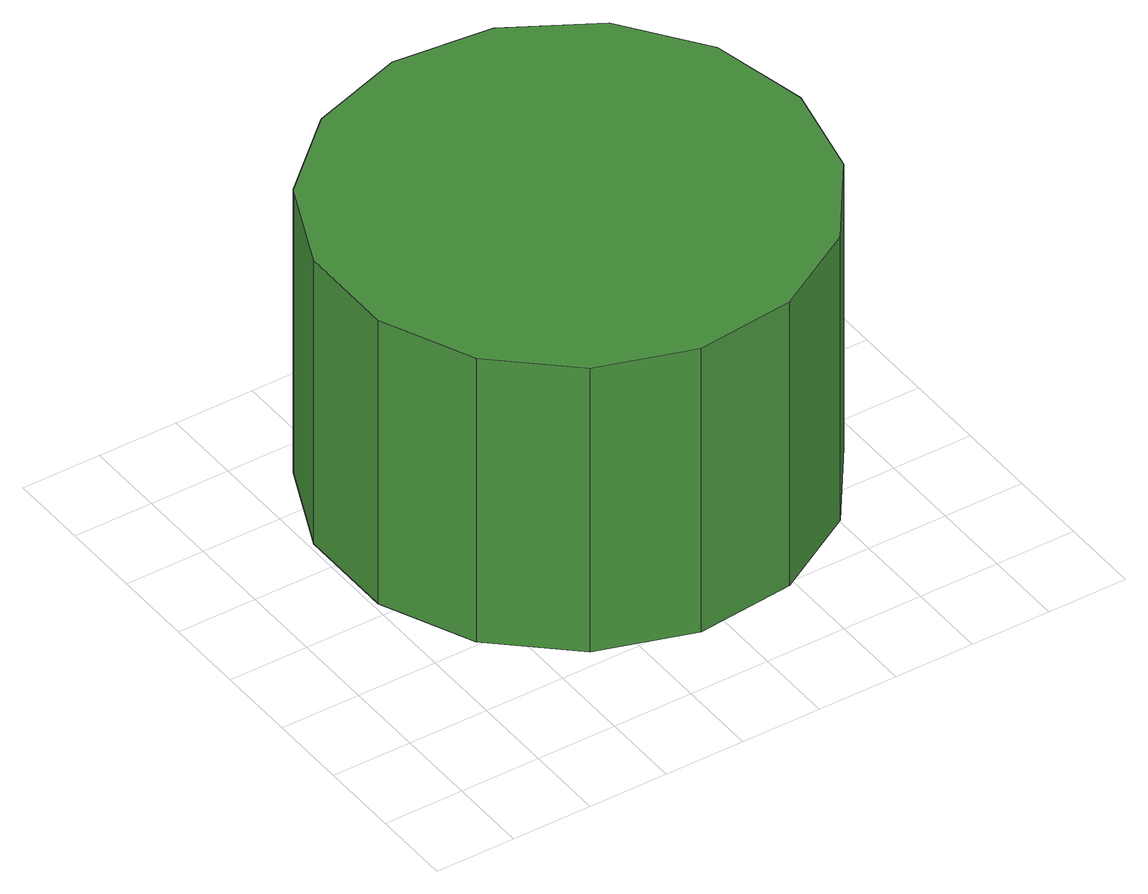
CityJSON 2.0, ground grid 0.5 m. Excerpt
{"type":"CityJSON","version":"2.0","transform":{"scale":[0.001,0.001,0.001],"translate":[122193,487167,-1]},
"CityObjects":{
"tree1":{"type":"SolitaryVegetationObject","attributes":{"function":"something"},"geometry":[{"type":"MultiSurface","lod":"1","boundaries":[[[0,1,2,3,4,5,6,7,8,9,10,11,12,13,14]],[[15,16,17,18,19,20,21,22,23,24,25,26,27,28,29]],[[0,29,28,1]],[[1,28,27,2]],[[2,27,26,3]],[[3,26,25,4]],[[4,25,24,5]],[[5,24,23,6]],[[6,23,22,7]],[[7,22,21,8]],[[8,21,20,9]],[[9,20,19,10]],[[10,19,18,11]],[[11,18,17,12]],[[12,17,16,13]],[[13,16,15,14]],[[14,15,29,0]]]}]}
},
"vertices":[
[3506,1906,2407],[3376,2517,2407],[3009,3022,2407],[2468,3335,2407],[1847,3400,2407],[1252,3207,2407],[788,2789,2407],[534,2218,2407],[534,1593,2407],[788,1023,2407],[1252,605,2407],[1847,412,2407],[2468,477,2407],[3009,789,2407],[3376,1295,2407],[3376,1295,437],[3009,789,437],[2468,477,437],[1847,412,437],[1252,605,437],[788,1023,437],[534,1593,437],[534,2218,437],[788,2789,437],[1252,3207,437],[1847,3400,437],[2468,3335,437],[3009,3022,437],[3376,2517,437],[3506,1906,437]
]}
